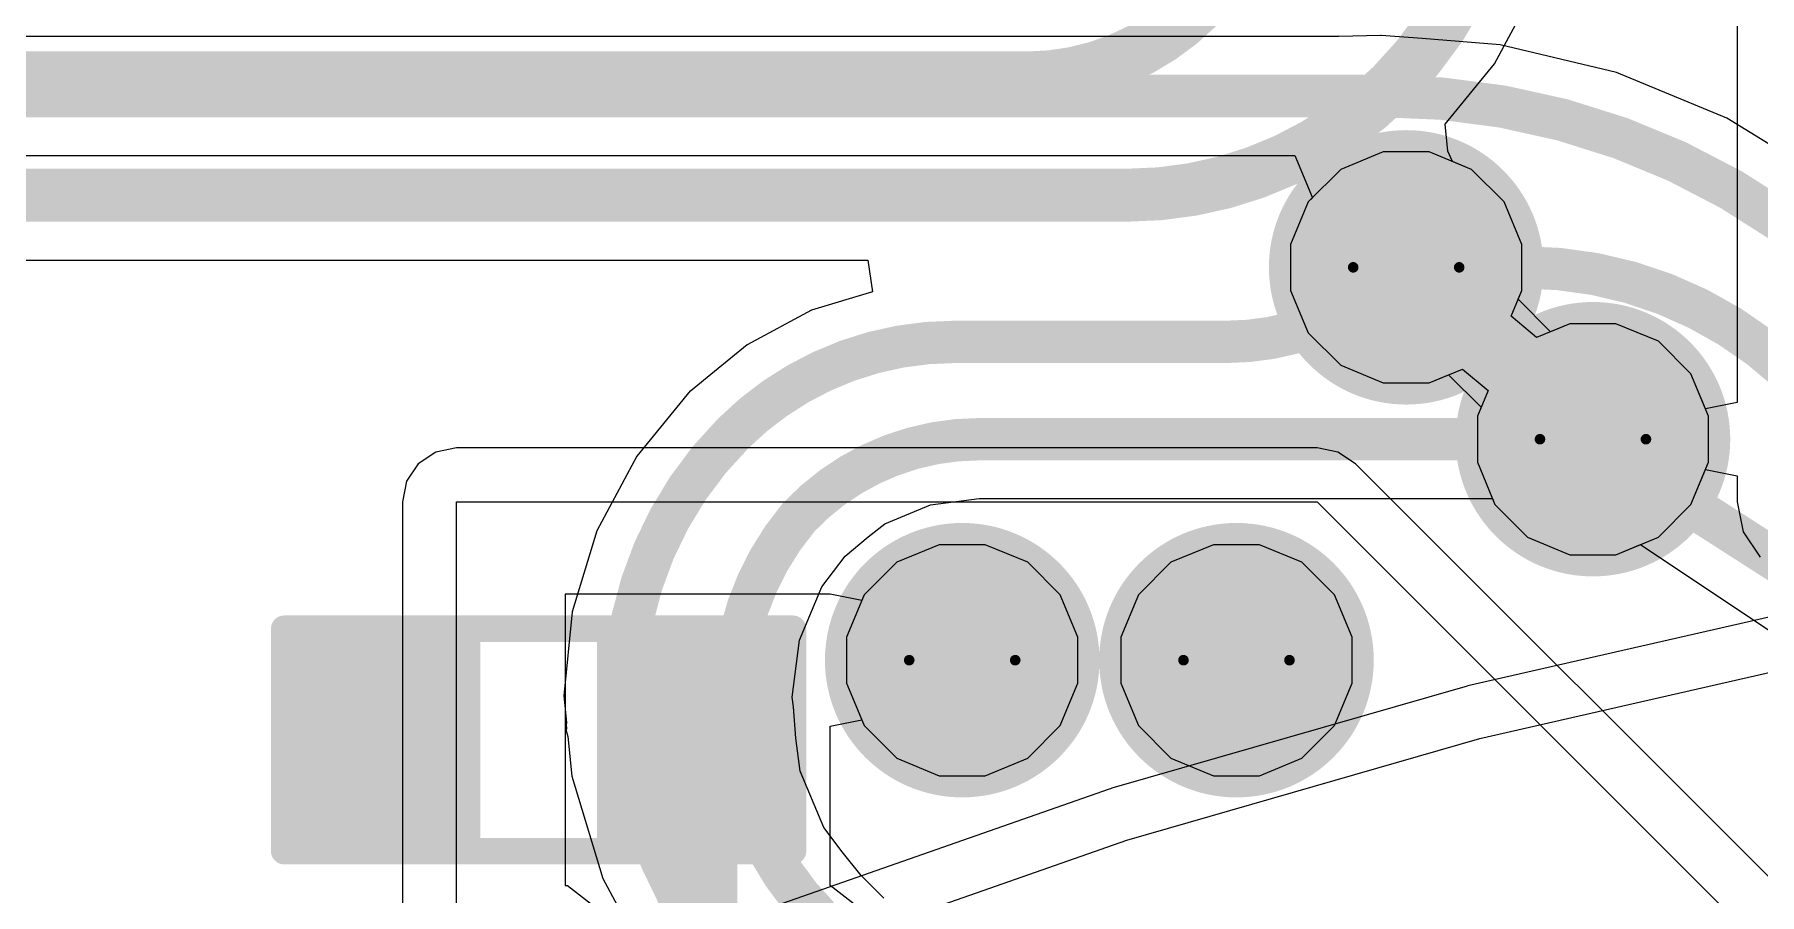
# Model space of a CAD drawing. Header units: inches. Extents: x -30 to 282, y -86 to 78.
# Drawn here: x -4.66 to 3.61, y -15.63 to -11.5 of the extents above; entities that cross this region are included whole.
import ezdxf

# ---------------------------------------------------------------- set-up
doc = ezdxf.new("R2010")
doc.units = ezdxf.units.IN
for name, color, linetype in [('Bottom Layer', 5, 'Continuous'), ('Bottom Overlay', 54, 'Continuous'), ('Bottom Paste', 16, 'Continuous'), ('Bottom Solder', 6, 'Continuous'), ('Drill Drawing', 1, 'Continuous'), ('GND 01', 76, 'Continuous'), ('GND 02', 16, 'Continuous'), ('PWR', 156, 'Continuous'), ('SIG 01', 90, 'Continuous'), ('Top Layer', 1, 'Continuous'), ('Via Holes', 16, 'Continuous')]:
    doc.layers.add(name, color=color, linetype=linetype)

# ---------------------------------------------------------------- blocks, each defined once
blk = doc.blocks.new('R___0603_B_89')
at = {"layer": 'Bottom Layer'}
for points in [[(-1.143, -0.4445), (-1.143, 0.4445), (-0.381, 0.4445), (-0.381, -0.4445)], [(0.381, -0.4445), (0.381, 0.4445), (1.143, 0.4445), (1.143, -0.4445)]]:
    blk.add_hatch(color=5, dxfattribs=at).paths.add_polyline_path(points)
at = {"layer": 'Bottom Paste'}
for points in [[(-1.143, -0.4445), (-1.143, 0.4445), (-0.381, 0.4445), (-0.381, -0.4445)], [(0.381, -0.4445), (0.381, 0.4445), (1.143, 0.4445), (1.143, -0.4445)]]:
    blk.add_hatch(color=16, dxfattribs=at).paths.add_polyline_path(points)
at = {"layer": 'Bottom Solder'}
for points in [[(-1.2446, -0.5461), (-1.2446, 0.5461), (-0.2794, 0.5461), (-0.2794, -0.5461)], [(0.2794, -0.5461), (0.2794, 0.5461), (1.2446, 0.5461), (1.2446, -0.5461)]]:
    blk.add_hatch(color=6, dxfattribs=at).paths.add_polyline_path(points)
at = {"layer": 'Bottom Overlay', "const_width": 0.127}
for points in [[(-1.2192, 0.5334), (-1.2192, -0.5334)], [(1.2192, 0.5334), (-1.2192, 0.5334)], [(1.2192, 0.5334), (1.2192, -0.5334)], [(1.2192, -0.5334), (-1.2192, -0.5334)]]:
    blk.add_lwpolyline(points, dxfattribs=at)
at = {"layer": 'Bottom Overlay', "const_width": 0.0635}
for points in [[(-1.25095, 0.5334, 1), (-1.18745, 0.5334, 1)], [(-1.25095, 0.5334, 1), (-1.18745, 0.5334, 1)], [(1.18745, 0.5334, 1), (1.25095, 0.5334, 1)], [(1.18745, 0.5334, 1), (1.25095, 0.5334, 1)], [(-1.25095, -0.5334, 1), (-1.18745, -0.5334, 1)], [(-1.25095, -0.5334, 1), (-1.18745, -0.5334, 1)], [(1.18745, -0.5334, 1), (1.25095, -0.5334, 1)], [(1.18745, -0.5334, 1), (1.25095, -0.5334, 1)]]:
    blk.add_lwpolyline(points, format="xyb", close=True, dxfattribs=at)

msp = doc.modelspace()

# ---------------------------------------------------------------- hatches: boundary and pattern name
at = {"layer": 'Bottom Layer'}
h = msp.add_hatch(color=5, dxfattribs=at)
edge = h.paths.add_edge_path()
edge.add_arc((1.9139, -12.6176), 0.3, 0, 360)
h = msp.add_hatch(color=5, dxfattribs=at)
edge = h.paths.add_edge_path()
edge.add_arc((2.809, -13.4417), 0.3, 0, 360)
h = msp.add_hatch(color=5, dxfattribs=at)
edge = h.paths.add_edge_path()
edge.add_arc((-0.2139, -14.5015), 0.3, 0, 360)
h = msp.add_hatch(color=5, dxfattribs=at)
edge = h.paths.add_edge_path()
edge.add_arc((1.1005, -14.5015), 0.3, 0, 360)
at = {"layer": 'GND 01'}
h = msp.add_hatch(color=76, dxfattribs=at)
edge = h.paths.add_edge_path()
edge.add_arc((1.9139, -12.6176), 0.658, 0, 360)
h = msp.add_hatch(color=76, dxfattribs=at)
edge = h.paths.add_edge_path()
edge.add_arc((2.809, -13.4417), 0.658, 0, 360)
h = msp.add_hatch(color=76, dxfattribs=at)
edge = h.paths.add_edge_path()
edge.add_arc((-0.2139, -14.5015), 0.658, 0, 360)
h = msp.add_hatch(color=76, dxfattribs=at)
edge = h.paths.add_edge_path()
edge.add_arc((1.1005, -14.5015), 0.658, 0, 360)
at = {"layer": 'GND 02'}
h = msp.add_hatch(color=16, dxfattribs=at)
edge = h.paths.add_edge_path()
edge.add_arc((1.9139, -12.6176), 0.658, 0, 360)
h = msp.add_hatch(color=16, dxfattribs=at)
edge = h.paths.add_edge_path()
edge.add_arc((2.809, -13.4417), 0.658, 0, 360)
h = msp.add_hatch(color=16, dxfattribs=at)
edge = h.paths.add_edge_path()
edge.add_arc((-0.2139, -14.5015), 0.658, 0, 360)
h = msp.add_hatch(color=16, dxfattribs=at)
edge = h.paths.add_edge_path()
edge.add_arc((1.1005, -14.5015), 0.658, 0, 360)
at = {"layer": 'PWR'}
h = msp.add_hatch(color=156, dxfattribs=at)
edge = h.paths.add_edge_path()
edge.add_arc((1.9139, -12.6176), 0.3, 0, 360)
h = msp.add_hatch(color=156, dxfattribs=at)
edge = h.paths.add_edge_path()
edge.add_arc((2.809, -13.4417), 0.3, 0, 360)
h = msp.add_hatch(color=156, dxfattribs=at)
edge = h.paths.add_edge_path()
edge.add_arc((-0.2139, -14.5015), 0.3, 0, 360)
h = msp.add_hatch(color=156, dxfattribs=at)
edge = h.paths.add_edge_path()
edge.add_arc((1.1005, -14.5015), 0.3, 0, 360)
at = {"layer": 'SIG 01'}
h = msp.add_hatch(color=90, dxfattribs=at)
edge = h.paths.add_edge_path()
edge.add_arc((1.9139, -12.6176), 0.3, 0, 360)
h = msp.add_hatch(color=90, dxfattribs=at)
edge = h.paths.add_edge_path()
edge.add_arc((2.809, -13.4417), 0.3, 0, 360)
h = msp.add_hatch(color=90, dxfattribs=at)
edge = h.paths.add_edge_path()
edge.add_arc((-0.2139, -14.5015), 0.3, 0, 360)
h = msp.add_hatch(color=90, dxfattribs=at)
edge = h.paths.add_edge_path()
edge.add_arc((1.1005, -14.5015), 0.3, 0, 360)
at = {"layer": 'Top Layer'}
h = msp.add_hatch(color=1, dxfattribs=at)
edge = h.paths.add_edge_path()
edge.add_arc((1.9139, -12.6176), 0.3, 0, 360)
h = msp.add_hatch(color=1, dxfattribs=at)
edge = h.paths.add_edge_path()
edge.add_arc((2.809, -13.4417), 0.3, 0, 360)
h = msp.add_hatch(color=1, dxfattribs=at)
edge = h.paths.add_edge_path()
edge.add_arc((-0.2139, -14.5015), 0.3, 0, 360)
h = msp.add_hatch(color=1, dxfattribs=at)
edge = h.paths.add_edge_path()
edge.add_arc((1.1005, -14.5015), 0.3, 0, 360)
at = {"layer": 'Via Holes'}
h = msp.add_hatch(color=7, dxfattribs=at)
edge = h.paths.add_edge_path()
edge.add_arc((1.9139, -12.6176), 0.15, 0, 360)
h = msp.add_hatch(color=7, dxfattribs=at)
edge = h.paths.add_edge_path()
edge.add_arc((2.809, -13.4417), 0.15, 0, 360)
h = msp.add_hatch(color=7, dxfattribs=at)
edge = h.paths.add_edge_path()
edge.add_arc((-0.2139, -14.5015), 0.15, 0, 360)
h = msp.add_hatch(color=7, dxfattribs=at)
edge = h.paths.add_edge_path()
edge.add_arc((1.1005, -14.5015), 0.15, 0, 360)

# ---------------------------------------------------------------- linework, layer by layer
at = {"layer": 'Bottom Layer'}
for p, q in [((3.5006, -7.9936), (3.5006, -13.2654)), ((1.8037, -12.0636), (1.6001, -12.1479)), ((2.0241, -12.0636), (1.8037, -12.0636)), ((2.2277, -12.1479), (2.0241, -12.0636)), ((1.6001, -12.1479), (1.4442, -12.3038)), ((2.3836, -12.3038), (2.2277, -12.1479)), ((1.4442, -12.3038), (1.3599, -12.5074)), ((2.4679, -12.5074), (2.3836, -12.3038)), ((1.3599, -12.5074), (1.3599, -12.7278)), ((2.4679, -12.7278), (2.4679, -12.5074)), ((1.3599, -12.7278), (1.4442, -12.9314)), ((2.4167, -12.8514), (2.4679, -12.7278)), ((2.5392, -12.9538), (2.4167, -12.8514)), ((2.6988, -12.8877), (2.5392, -12.9538)), ((2.9192, -12.8877), (2.6988, -12.8877)), ((3.1228, -12.9721), (2.9192, -12.8877)), ((1.4442, -12.9314), (1.6001, -13.0873)), ((3.2787, -13.1279), (3.1228, -12.9721)), ((1.6001, -13.0873), (1.8037, -13.1716)), ((2.0241, -13.1716), (2.1837, -13.1055)), ((2.1837, -13.1055), (2.3062, -13.2079)), ((3.3482, -13.2957), (3.2787, -13.1279)), ((1.8037, -13.1716), (2.0241, -13.1716)), ((2.3062, -13.2079), (2.255, -13.3315)), ((3.5006, -13.2654), (3.3482, -13.2957)), ((2.255, -13.3315), (2.255, -13.5519)), ((2.255, -13.5519), (2.3393, -13.7555)), ((3.2787, -13.7555), (3.3482, -13.5877)), ((3.3482, -13.5877), (3.5006, -13.6181)), ((3.5006, -13.6181), (3.5006, -13.7427)), ((2.3393, -13.7555), (2.4952, -13.9114)), ((3.1228, -13.9114), (3.2787, -13.7555)), ((3.5006, -13.7427), (3.5291, -13.8864)), ((3.5291, -13.8864), (3.6105, -14.0082)), ((-0.3241, -13.9475), (-0.5277, -14.0318)), ((-0.1037, -13.9475), (-0.3241, -13.9475)), ((0.1, -14.0318), (-0.1037, -13.9475)), ((0.9903, -13.9475), (0.7866, -14.0318)), ((1.2107, -13.9475), (0.9903, -13.9475)), ((1.4143, -14.0318), (1.2107, -13.9475)), ((2.4952, -13.9114), (2.6988, -13.9957)), ((2.9192, -13.9957), (3.1228, -13.9114)), ((-0.5277, -14.0318), (-0.6835, -14.1876)), ((0.2558, -14.1876), (0.1, -14.0318)), ((0.7866, -14.0318), (0.6308, -14.1876)), ((1.5701, -14.1876), (1.4143, -14.0318)), ((2.6988, -13.9957), (2.9192, -13.9957)), ((-0.8472, -14.1855), (-2.1172, -14.1855)), ((-2.1172, -14.1855), (-2.1172, -15.5825)), ((-0.6948, -14.2149), (-0.8472, -14.1855)), ((-0.8472, -14.1855), (-0.8472, -14.1855)), ((-0.6835, -14.1876), (-0.6948, -14.2149)), ((0.3401, -14.3913), (0.2558, -14.1876)), ((0.6308, -14.1876), (0.5465, -14.3913)), ((1.6545, -14.3913), (1.5701, -14.1876)), ((0.3401, -14.6117), (0.3401, -14.3913)), ((0.5465, -14.3913), (0.5465, -14.6117)), ((1.6545, -14.6117), (1.6545, -14.3913)), ((0.2558, -14.8153), (0.3401, -14.6117)), ((0.5465, -14.6117), (0.6308, -14.8153)), ((1.5701, -14.8153), (1.6545, -14.6117)), ((-0.8472, -14.8183), (-0.6948, -14.788)), ((-0.6948, -14.788), (-0.6835, -14.8153)), ((-0.8472, -15.5825), (-0.8472, -14.8183)), ((-0.6835, -14.8153), (-0.5277, -14.9711)), ((0.1, -14.9711), (0.2558, -14.8153)), ((0.6308, -14.8153), (0.7866, -14.9711)), ((1.4143, -14.9711), (1.5701, -14.8153)), ((-0.5277, -14.9711), (-0.3241, -15.0555)), ((-0.1037, -15.0555), (0.1, -14.9711)), ((0.7866, -14.9711), (0.9903, -15.0555)), ((1.2107, -15.0555), (1.4143, -14.9711)), ((-0.3241, -15.0555), (-0.1037, -15.0555)), ((0.9903, -15.0555), (1.2107, -15.0555)), ((-2.1172, -15.5825), (-2.1056, -15.5825)), ((-2.1056, -15.5825), (-1.9902, -15.6718)), ((-0.7318, -15.6718), (-0.8472, -15.5825))]:
    msp.add_line(p, q, dxfattribs=at)
at = {"layer": 'Bottom Layer', "const_width": 0.381}
msp.add_lwpolyline([(-1.4822, -16.3068), (-1.4822, -14.884)], dxfattribs=at)
at = {"layer": 'Bottom Layer', "const_width": 0.1905}
msp.add_lwpolyline([(-1.5775, -14.884, 1), (-1.387, -14.884, 1)], format="xyb", close=True, dxfattribs=at)
at = {"layer": 'Drill Drawing'}
for points, const_width in [([(2.1679, -12.6176, 1), (1.6599, -12.6176, 1)], 0.0508), ([(1.6472, -12.6176, 1), (1.6726, -12.6176, 1)], 0.0254), ([(2.1552, -12.6176, 1), (2.1806, -12.6176, 1)], 0.0254), ([(3.063, -13.4417, 1), (2.555, -13.4417, 1)], 0.0508), ([(2.5423, -13.4417, 1), (2.5677, -13.4417, 1)], 0.0254), ([(3.0503, -13.4417, 1), (3.0757, -13.4417, 1)], 0.0254), ([(0.0401, -14.5015, 1), (-0.4679, -14.5015, 1)], 0.0508), ([(1.3545, -14.5015, 1), (0.8465, -14.5015, 1)], 0.0508), ([(-0.4806, -14.5015, 1), (-0.4552, -14.5015, 1)], 0.0254), ([(0.0274, -14.5015, 1), (0.0528, -14.5015, 1)], 0.0254), ([(0.8338, -14.5015, 1), (0.8592, -14.5015, 1)], 0.0254), ([(1.3418, -14.5015, 1), (1.3672, -14.5015, 1)], 0.0254)]:
    msp.add_lwpolyline(points, format="xyb", close=True, dxfattribs=dict(at, const_width=const_width))
at = {"layer": 'PWR'}
for p, q in [((1.8037, -12.0636), (1.6001, -12.1479)), ((2.0241, -12.0636), (1.8037, -12.0636)), ((2.2277, -12.1479), (2.0241, -12.0636)), ((1.6001, -12.1479), (1.4442, -12.3038)), ((2.3836, -12.3038), (2.2277, -12.1479)), ((1.4442, -12.3038), (1.3599, -12.5074)), ((2.4679, -12.5074), (2.3836, -12.3038)), ((1.3599, -12.5074), (1.3599, -12.7278)), ((2.4679, -12.7278), (2.4679, -12.5074)), ((1.3599, -12.7278), (1.4442, -12.9314)), ((2.4501, -12.7708), (2.4679, -12.7278)), ((2.6056, -12.9263), (2.4501, -12.7708)), ((2.6988, -12.8877), (2.6056, -12.9263)), ((2.9192, -12.8877), (2.6988, -12.8877)), ((3.1228, -12.9721), (2.9192, -12.8877)), ((1.4442, -12.9314), (1.6001, -13.0873)), ((3.2787, -13.1279), (3.1228, -12.9721)), ((1.6001, -13.0873), (1.8037, -13.1716)), ((2.0241, -13.1716), (2.1173, -13.133)), ((2.1173, -13.133), (2.2728, -13.2885)), ((3.363, -13.3315), (3.2787, -13.1279)), ((1.8037, -13.1716), (2.0241, -13.1716)), ((2.2728, -13.2885), (2.255, -13.3315)), ((2.255, -13.3315), (2.255, -13.5519)), ((3.363, -13.5519), (3.363, -13.3315)), ((2.255, -13.5519), (2.3393, -13.7555)), ((3.2787, -13.7555), (3.363, -13.5519)), ((2.3393, -13.7555), (2.4952, -13.9114)), ((3.1228, -13.9114), (3.2787, -13.7555)), ((2.4952, -13.9114), (2.6988, -13.9957)), ((2.9192, -13.9957), (3.1228, -13.9114)), ((2.6988, -13.9957), (2.9192, -13.9957)), ((3.9239, -14.2334), (2.2086, -14.625)), ((2.2662, -14.8774), (3.9816, -14.4859)), ((2.1945, -14.6286), (0.5038, -15.1157)), ((2.2019, -14.628), (2.1945, -14.6286)), ((2.2086, -14.625), (2.2019, -14.628)), ((0.5755, -15.3645), (2.2662, -14.8774)), ((0.49, -15.1201), (-1.1707, -15.7012)), ((0.4973, -15.119), (0.49, -15.1201)), ((0.5038, -15.1157), (0.4973, -15.119)), ((-1.0852, -15.9456), (0.5755, -15.3645))]:
    msp.add_line(p, q, dxfattribs=at)
at = {"layer": 'SIG 01'}
for p, q in [((1.5906, -11.511), (-10.9124, -11.511)), ((1.7915, -11.5054), (1.5906, -11.511)), ((1.7941, -11.5052), (1.7915, -11.5054)), ((1.9907, -11.5207), (1.7941, -11.5052)), ((2.3649, -11.5501), (1.9907, -11.5207)), ((2.9216, -11.6838), (2.3649, -11.5501)), ((3.4506, -11.9029), (2.9216, -11.6838)), ((3.9388, -12.2021), (3.4506, -11.9029)), ((-10.9124, -12.0807), (1.3799, -12.0807)), ((1.3799, -12.0807), (1.4641, -12.2839)), ((1.4442, -12.3038), (1.3599, -12.5074)), ((1.4641, -12.2839), (1.4442, -12.3038)), ((1.3599, -12.5074), (1.3599, -12.7278)), ((1.3599, -12.7278), (1.4442, -12.9314)), ((1.4442, -12.9314), (1.6001, -13.0873)), ((1.6001, -13.0873), (1.8037, -13.1716)), ((2.0241, -13.1716), (2.1173, -13.133)), ((2.1173, -13.133), (2.2728, -13.2885)), ((1.8037, -13.1716), (2.0241, -13.1716)), ((2.2728, -13.2885), (2.255, -13.3315)), ((2.255, -13.3315), (2.255, -13.5519)), ((-2.7368, -13.5034), (-2.8209, -13.5595)), ((-2.6377, -13.4837), (-2.7368, -13.5034)), ((1.4874, -13.4837), (-2.6377, -13.4837)), ((1.5865, -13.5034), (1.4874, -13.4837)), ((1.6705, -13.5595), (1.5865, -13.5034)), ((2.255, -13.5519), (2.3393, -13.7555)), ((-2.8209, -13.5595), (-2.877, -13.6436)), ((5.07, -16.9591), (1.6705, -13.5595)), ((-2.877, -13.6436), (-2.8967, -13.7427)), ((-2.8967, -13.7427), (-2.8967, -18.4361)), ((-2.6377, -13.7427), (1.4874, -13.7427)), ((-2.6377, -18.8651), (-2.6377, -13.7427)), ((1.4874, -13.7427), (4.9628, -17.218)), ((2.3393, -13.7555), (2.4952, -13.9114)), ((2.4952, -13.9114), (2.6988, -13.9957)), ((2.9192, -13.9957), (3.0374, -13.9467)), ((3.0374, -13.9467), (3.7821, -14.4443)), ((2.6988, -13.9957), (2.9192, -13.9957))]:
    msp.add_line(p, q, dxfattribs=at)
at = {"layer": 'SIG 01', "const_width": 0.2032}
for points in [[(-10.9124, -11.7959), (1.7917, -11.7959)], [(1.9139, -12.6176), (2.4719, -12.6176)], [(2.809, -13.4417), (3.095, -13.6433)]]:
    msp.add_lwpolyline(points, dxfattribs=at)
at = {"layer": 'SIG 01', "const_width": 0.1016}
for points in [[(1.7409, -11.7959, 1), (1.8425, -11.7959, 1)], [(1.7409, -11.7959, 1), (1.8425, -11.7959, 1)], [(1.8631, -12.6176, 1), (1.9647, -12.6176, 1)], [(2.4211, -12.6176, 1), (2.5227, -12.6176, 1)], [(2.4211, -12.6176, 1), (2.5227, -12.6176, 1)], [(2.7582, -13.4417, 1), (2.8598, -13.4417, 1)], [(3.0442, -13.6433, 1), (3.1458, -13.6433, 1)], [(3.0442, -13.6433, 1), (3.1458, -13.6433, 1)]]:
    msp.add_lwpolyline(points, format="xyb", close=True, dxfattribs=at)
at = {"layer": 'SIG 01', "const_width": 0.2032}
for points in [[(1.7917, -11.7959, -0.198986), (4.1677, -12.7785)], [(2.4719, -12.6176, -0.212842), (3.8657, -13.2379)], [(12.1108, -16.5012, -0.154746), (3.095, -13.6433)]]:
    msp.add_lwpolyline(points, format="xyb", dxfattribs=at)
at = {"layer": 'Top Layer'}
for p, q in [((2.3379, -11.6408), (2.538, -11.2665)), ((2.1004, -11.9303), (2.3379, -11.6408)), ((2.1127, -12.0596), (2.1004, -11.9303)), ((2.1363, -12.1101), (2.1127, -12.0596)), ((2.2277, -12.1479), (2.1363, -12.1101)), ((2.3836, -12.3038), (2.2277, -12.1479)), ((2.4679, -12.5074), (2.3836, -12.3038)), ((2.4679, -12.7278), (2.4679, -12.5074)), ((-7.3104, -12.5824), (-0.667, -12.5824)), ((-0.667, -12.5824), (-0.6444, -12.7348)), ((2.4167, -12.8514), (2.4679, -12.7278)), ((-0.6444, -12.7348), (-0.9356, -12.8231)), ((-0.9356, -12.8231), (-1.2448, -12.9884)), ((2.5392, -12.9538), (2.4167, -12.8514)), ((2.6988, -12.8877), (2.5392, -12.9538)), ((2.9192, -12.8877), (2.6988, -12.8877)), ((3.1228, -12.9721), (2.9192, -12.8877)), ((3.2787, -13.1279), (3.1228, -12.9721)), ((-1.2448, -12.9884), (-1.4015, -13.117)), ((-1.4015, -13.117), (-1.5158, -13.2108)), ((3.363, -13.3315), (3.2787, -13.1279)), ((-1.5171, -13.2103), (-1.774, -13.5234)), ((-1.5158, -13.2108), (-1.5171, -13.2103)), ((3.363, -13.5519), (3.363, -13.3315)), ((-1.774, -13.5234), (-1.9653, -13.8812)), ((3.2787, -13.7555), (3.363, -13.5519)), ((-0.5841, -13.8474), (-0.3657, -13.7569)), ((-0.3657, -13.7569), (-0.1329, -13.7263)), ((-0.1329, -13.7263), (-0.1313, -13.7266)), ((-0.1313, -13.7266), (2.3274, -13.7266)), ((2.3274, -13.7266), (2.3393, -13.7555)), ((2.3393, -13.7555), (2.4952, -13.9114)), ((3.1228, -13.9114), (3.2787, -13.7555)), ((-1.9653, -13.8812), (-2.0831, -14.2694)), ((-0.6647, -13.9093), (-0.5841, -13.8474)), ((-0.7747, -14.0031), (-0.6647, -13.9093)), ((-0.3241, -13.9475), (-0.5277, -14.0318)), ((-0.1037, -13.9475), (-0.3241, -13.9475)), ((0.1, -14.0318), (-0.1037, -13.9475)), ((0.9903, -13.9475), (0.7866, -14.0318)), ((1.2107, -13.9475), (0.9903, -13.9475)), ((1.4143, -14.0318), (1.2107, -13.9475)), ((2.4952, -13.9114), (2.6988, -13.9957)), ((2.9192, -13.9957), (3.1228, -13.9114)), ((-0.8876, -14.1502), (-0.7747, -14.0031)), ((-0.5277, -14.0318), (-0.6835, -14.1876)), ((0.2558, -14.1876), (0.1, -14.0318)), ((0.7866, -14.0318), (0.6308, -14.1876)), ((1.5701, -14.1876), (1.4143, -14.0318)), ((2.6988, -13.9957), (2.9192, -13.9957)), ((-0.9932, -14.405), (-0.8876, -14.1502)), ((-0.6835, -14.1876), (-0.7679, -14.3913)), ((0.3401, -14.3913), (0.2558, -14.1876)), ((0.6308, -14.1876), (0.5465, -14.3913)), ((1.6545, -14.3913), (1.5701, -14.1876)), ((-2.0831, -14.2694), (-2.1228, -14.6732)), ((-1.0292, -14.6785), (-0.9932, -14.405)), ((-0.7679, -14.3913), (-0.7679, -14.6117)), ((0.3401, -14.6117), (0.3401, -14.3913)), ((0.5465, -14.3913), (0.5465, -14.6117)), ((1.6545, -14.6117), (1.6545, -14.3913)), ((-0.7679, -14.6117), (-0.6835, -14.8153)), ((0.2558, -14.8153), (0.3401, -14.6117)), ((0.5465, -14.6117), (0.6308, -14.8153)), ((1.5701, -14.8153), (1.6545, -14.6117)), ((-2.1228, -14.6732), (-2.1103, -14.8003)), ((-1.023, -14.7255), (-1.0292, -14.6785)), ((-1.0107, -14.8752), (-1.023, -14.7255)), ((-1.023, -14.7255), (-1.023, -14.7255)), ((-2.1103, -14.8003), (-2.1127, -14.8125)), ((-2.1127, -14.8125), (-2.1101, -14.8256)), ((-2.1101, -14.8256), (-2.1114, -14.8405)), ((-2.1114, -14.8405), (-2.1109, -14.8446)), ((-2.1109, -14.8446), (-2.1034, -14.868)), ((-2.1034, -14.868), (-2.0847, -15.0582)), ((-0.99, -15.0332), (-1.0107, -14.8752)), ((-0.6835, -14.8153), (-0.5277, -14.9711)), ((0.1, -14.9711), (0.2558, -14.8153)), ((0.6308, -14.8153), (0.7866, -14.9711)), ((1.4143, -14.9711), (1.5701, -14.8153)), ((-0.8778, -15.3039), (-0.99, -15.0332)), ((-0.5277, -14.9711), (-0.3241, -15.0555)), ((-0.1037, -15.0555), (0.1, -14.9711)), ((0.7866, -14.9711), (0.9903, -15.0555)), ((1.2107, -15.0555), (1.4143, -14.9711)), ((-2.0847, -15.0582), (-1.936, -15.5485)), ((-0.3241, -15.0555), (-0.1037, -15.0555)), ((0.9903, -15.0555), (1.2107, -15.0555)), ((-0.7887, -15.42), (-0.8778, -15.3039)), ((-0.6977, -15.5347), (-0.7887, -15.42)), ((-0.6969, -15.5356), (-0.6977, -15.5347)), ((-0.59, -15.6425), (-0.6969, -15.5356)), ((-1.936, -15.5485), (-1.6944, -16.0004))]:
    msp.add_line(p, q, dxfattribs=at)
for points, const_width in [([(2.3876, -10.438, -0.198667), (1.847, -11.7448)], 0.254), ([(0.9151, -11.3694, -0.198912), (0.0943, -11.7094)], 0.254), ([(1.847, -11.7448, -0.198913), (0.5751, -12.2716)], 0.254), ([(1.9139, -12.6176, -0.198913), (1.051, -12.975)], 0.2032), ([(-1.3124, -13.4148, -0.199145), (-0.2503, -12.975)], 0.2032), ([(-1.8283, -14.8084, -0.218662), (-1.3124, -13.4148)], 0.2032), ([(-0.9973, -13.8156, -0.206648), (-0.1313, -13.4417)], 0.2032), ([(-1.3109, -14.7384, -0.188328), (-0.9973, -13.8156)], 0.2032), ([(-1.1629, -16.19, -0.169434), (-1.8279, -14.8125)], 0.2032), ([(-0.8992, -15.7362, -0.195267), (-1.3106, -14.7624)], 0.2032)]:
    msp.add_lwpolyline(points, format="xyb", dxfattribs=dict(at, const_width=const_width))
for points, const_width in [([(-9.587, -11.7094), (0.0943, -11.7094)], 0.254), ([(-7.3104, -12.2716), (0.574, -12.2716)], 0.254), ([(0.574, -12.2716), (0.5751, -12.2716)], 0.254), ([(-0.2503, -12.975), (1.051, -12.975)], 0.2032), ([(-0.1313, -13.4417), (2.809, -13.4417)], 0.2032), ([(-1.8283, -14.8084), (-1.8279, -14.8125)], 0.2032), ([(-1.3109, -14.7384), (-1.3106, -14.7624)], 0.2032)]:
    msp.add_lwpolyline(points, dxfattribs=dict(at, const_width=const_width))
for points, const_width in [([(0.0308, -11.7094, 1), (0.1578, -11.7094, 1)], 0.127), ([(0.0308, -11.7094, 1), (0.1578, -11.7094, 1)], 0.127), ([(1.7835, -11.7448, 1), (1.9105, -11.7448, 1)], 0.127), ([(1.7835, -11.7448, 1), (1.9105, -11.7448, 1)], 0.127), ([(0.5105, -12.2716, 1), (0.6375, -12.2716, 1)], 0.127), ([(0.5105, -12.2716, 1), (0.6375, -12.2716, 1)], 0.127), ([(0.5116, -12.2716, 1), (0.6386, -12.2716, 1)], 0.127), ([(0.5116, -12.2716, 1), (0.6386, -12.2716, 1)], 0.127), ([(1.8631, -12.6176, 1), (1.9647, -12.6176, 1)], 0.1016), ([(-0.3011, -12.975, 1), (-0.1995, -12.975, 1)], 0.1016), ([(-0.3011, -12.975, 1), (-0.1995, -12.975, 1)], 0.1016), ([(1.0002, -12.975, 1), (1.1018, -12.975, 1)], 0.1016), ([(1.0002, -12.975, 1), (1.1018, -12.975, 1)], 0.1016), ([(-1.3632, -13.4148, 1), (-1.2616, -13.4148, 1)], 0.1016), ([(-1.3632, -13.4148, 1), (-1.2616, -13.4148, 1)], 0.1016), ([(-0.1821, -13.4417, 1), (-0.0805, -13.4417, 1)], 0.1016), ([(-0.1821, -13.4417, 1), (-0.0805, -13.4417, 1)], 0.1016), ([(2.7582, -13.4417, 1), (2.8598, -13.4417, 1)], 0.1016), ([(-1.0481, -13.8156, 1), (-0.9465, -13.8156, 1)], 0.1016), ([(-1.0481, -13.8156, 1), (-0.9465, -13.8156, 1)], 0.1016), ([(-1.8791, -14.8084, 1), (-1.7775, -14.8084, 1)], 0.1016), ([(-1.8791, -14.8084, 1), (-1.7775, -14.8084, 1)], 0.1016), ([(-1.8787, -14.8125, 1), (-1.7771, -14.8125, 1)], 0.1016), ([(-1.8787, -14.8125, 1), (-1.7771, -14.8125, 1)], 0.1016), ([(-1.3617, -14.7384, 1), (-1.2601, -14.7384, 1)], 0.1016), ([(-1.3617, -14.7384, 1), (-1.2601, -14.7384, 1)], 0.1016), ([(-1.3614, -14.7624, 1), (-1.2598, -14.7624, 1)], 0.1016), ([(-1.3614, -14.7624, 1), (-1.2598, -14.7624, 1)], 0.1016)]:
    msp.add_lwpolyline(points, format="xyb", close=True, dxfattribs=dict(at, const_width=const_width))

# ---------------------------------------------------------------- block references
at = {"rotation": 180}
msp.add_blockref('R___0603_B_89', (-2.2442, -14.884), dxfattribs=at)

doc.saveas('drawing.dxf')
